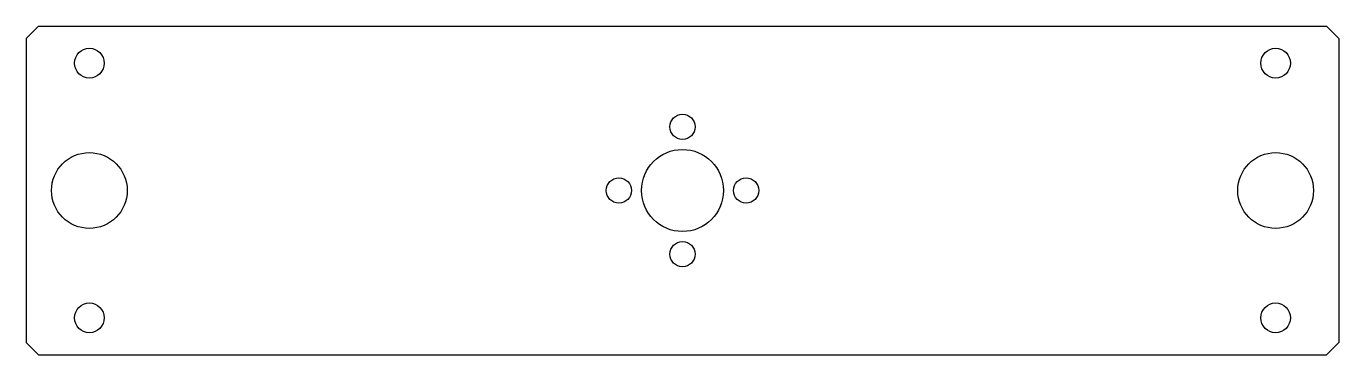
# Model space of a CAD drawing. Header units: inches. Extents: x 0 to 6.5, y 3.25 to 4.88.
import ezdxf

# ---------------------------------------------------------------- set-up
doc = ezdxf.new("R2010")
doc.units = ezdxf.units.IN
doc.header["$MEASUREMENT"] = 0

msp = doc.modelspace()

# ---------------------------------------------------------------- linework, layer by layer
for p, q in [((0.06, 4.8763), (0, 4.8163)), ((0.06, 4.8763), (6.44, 4.8763)), ((6.44, 4.8763), (6.5, 4.8163)), ((0, 4.8163), (0, 3.3113)), ((6.5, 4.8163), (6.5, 3.3113)), ((0, 3.3113), (0.06, 3.2513)), ((0.06, 3.2513), (6.44, 3.2513)), ((6.5, 3.3113), (6.44, 3.2513))]:
    msp.add_line(p, q)
for centre, radius in [((0.3125, 4.6938), 0.0735), ((6.1875, 4.6938), 0.0735), ((3.25, 4.3788), 0.0625), ((0.3125, 4.0638), 0.1875), ((3.25, 4.0638), 0.203), ((6.1875, 4.0638), 0.1875), ((2.935, 4.0638), 0.0625), ((3.565, 4.0638), 0.0625), ((3.25, 3.7489), 0.0625), ((0.3125, 3.4338), 0.0735), ((6.1875, 3.4338), 0.0735)]:
    msp.add_circle(centre, radius)

doc.saveas('drawing.dxf')
